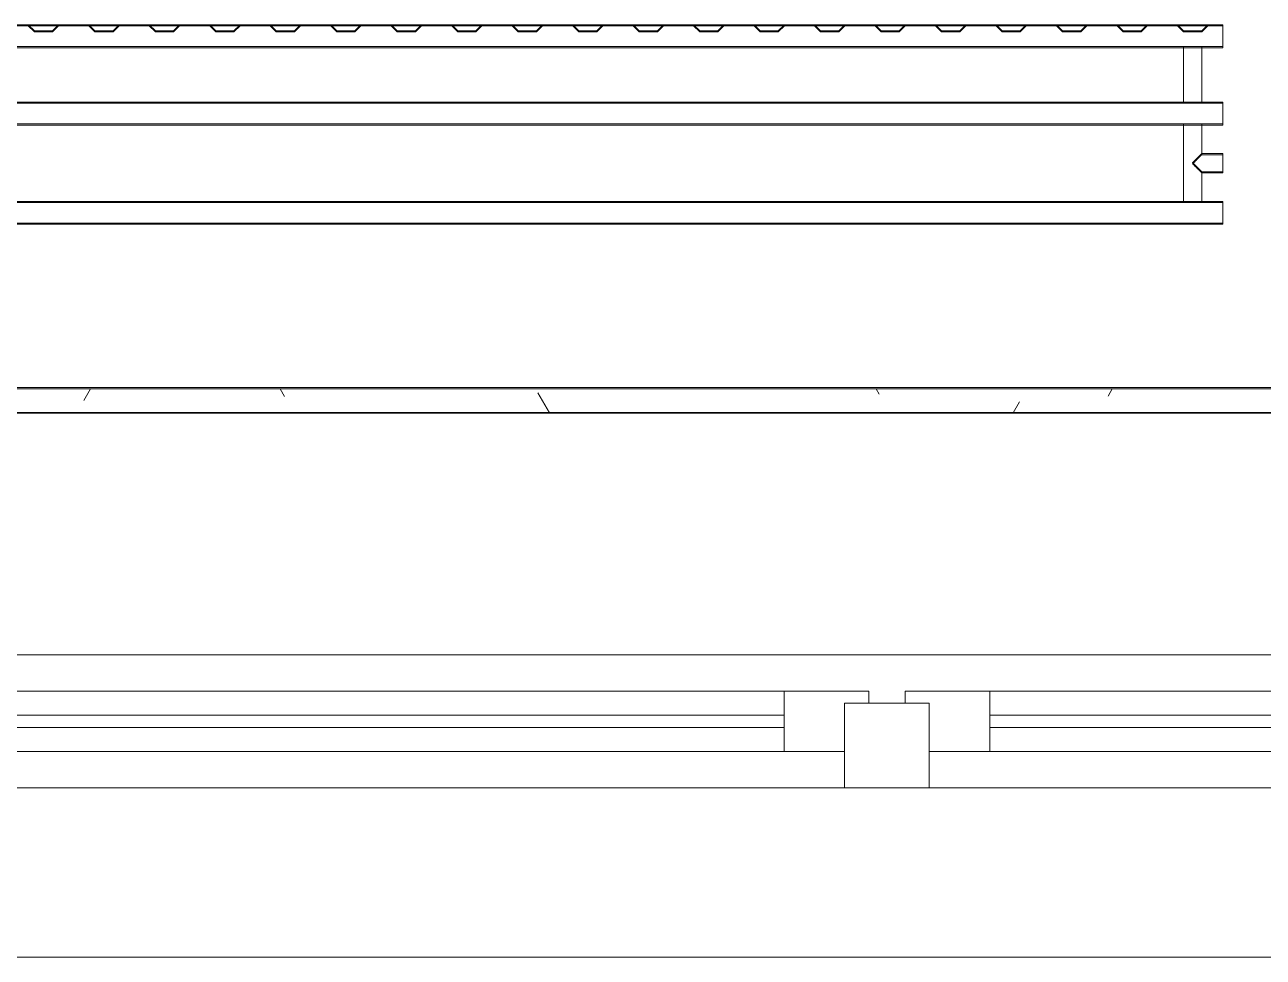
# Model space of a CAD drawing. Header units: millimetres. Extents: x 3914 to 443608, y -156176 to 78197.
# Drawn here: x 257507 to 258530, y -142678 to -141907 of the extents above; entities that cross this region are included whole.
import ezdxf

# ---------------------------------------------------------------- set-up
doc = ezdxf.new("R2010")
doc.units = ezdxf.units.MM
for name, color, linetype, lineweight in [('A-GLAZ', 7, 'Continuous', 9), ('A-GLAZ-1', 7, 'Continuous', 5), ('A-WALL', 7, 'Continuous', 5), ('A-WALL-1', 7, 'Continuous', 35), ('I-WALL', 7, 'Continuous', 5)]:
    doc.layers.add(name, color=color, linetype=linetype, lineweight=lineweight)
doc.layers.add('A-WALL-FNSH-1', color=9, linetype='Continuous', lineweight=5, true_color=0x808080)
doc.layers.add('M-EQPM-1', color=7, linetype='Continuous', lineweight=9, true_color=0xb2b2b2)

# ---------------------------------------------------------------- blocks, each defined once
blk = doc.blocks.new('radiator_prado_classic_z_tip_30_po exemplyaru - Classic Z Тип 30-500-V469-Объем проектирования 2 этажа')
at = {"layer": 'M-EQPM-1'}
for p, q in [((1599.999999999999, 228), (0, 228)), ((587.499999999984, 228), (612.5000000000067, 228)), ((612.5000000000067, 228), (637.4999999999955, 228)), ((637.4999999999877, 228), (612.4999999999877, 228)), ((612.4999999999877, 228), (637.4999999999877, 228)), ((612.5000000000124, 227.9999999999982), (617.5000000000123, 222.9999999999981)), ((612.4999999999877, 227.9999999999982), (617.5000000000124, 222.9999999999981)), ((632.5000000000124, 222.9999999999981), (637.5000000000124, 227.9999999999982)), ((637.4999999999877, 227.9999999999982), (632.5000000000124, 222.9999999999981)), ((637.4999999999955, 228), (662.5000000000182, 228)), ((662.5000000000182, 228), (687.4999999999901, 228)), ((687.4999999999877, 228), (662.4999999999877, 228)), ((662.4999999999877, 228), (687.4999999999877, 228)), ((662.5000000000124, 227.9999999999982), (667.5000000000123, 222.9999999999981)), ((662.4999999999877, 227.9999999999982), (667.5000000000124, 222.9999999999981)), ((682.5000000000124, 222.9999999999981), (687.5000000000124, 227.9999999999982)), ((687.4999999999877, 227.9999999999982), (682.5000000000124, 222.9999999999981)), ((687.4999999999901, 228), (712.500000000013, 228)), ((712.500000000013, 228), (737.4999999999849, 228)), ((737.4999999999877, 228), (712.4999999999877, 228)), ((712.4999999999877, 228), (737.4999999999877, 228)), ((712.5000000000124, 227.9999999999982), (717.5000000000123, 222.9999999999981)), ((712.4999999999877, 227.9999999999982), (717.5000000000124, 222.9999999999981)), ((732.5000000000124, 222.9999999999981), (737.5000000000124, 227.9999999999982)), ((737.4999999999877, 227.9999999999982), (732.5000000000124, 222.9999999999981)), ((737.4999999999849, 228), (762.5000000000076, 228)), ((762.5000000000076, 228), (787.4999999999794, 228)), ((787.4999999999877, 228), (762.4999999999877, 228)), ((762.4999999999877, 228), (787.4999999999877, 228)), ((762.5000000000124, 227.9999999999982), (767.5000000000123, 222.9999999999981)), ((762.4999999999877, 227.9999999999982), (767.5000000000125, 222.9999999999981)), ((782.5000000000124, 222.9999999999981), (787.5000000000124, 227.9999999999982)), ((787.4999999999877, 227.9999999999982), (782.5000000000124, 222.9999999999981)), ((787.4999999999794, 228), (812.5000000000193, 228)), ((812.5000000000193, 228), (837.4999999999911, 228)), ((837.4999999999877, 228), (812.4999999999877, 228)), ((812.4999999999877, 228), (837.4999999999877, 228)), ((812.5000000000124, 227.9999999999982), (817.5000000000123, 222.9999999999981)), ((812.4999999999877, 227.9999999999982), (817.5000000000125, 222.9999999999981)), ((832.5000000000124, 222.9999999999981), (837.5000000000124, 227.9999999999982)), ((837.4999999999877, 227.9999999999982), (832.5000000000124, 222.9999999999981)), ((837.4999999999911, 228), (862.5000000000139, 228)), ((862.5000000000139, 228), (887.4999999999858, 228)), ((887.4999999999877, 228), (862.4999999999877, 228)), ((862.4999999999877, 228), (887.4999999999877, 228)), ((862.5000000000124, 227.9999999999982), (867.5000000000123, 222.9999999999981)), ((862.4999999999877, 227.9999999999982), (867.5000000000125, 222.9999999999981)), ((882.5000000000124, 222.9999999999981), (887.5000000000124, 227.9999999999982)), ((887.4999999999877, 227.9999999999982), (882.5000000000124, 222.9999999999981)), ((887.4999999999858, 228), (912.5000000000086, 228)), ((912.5000000000086, 228), (937.4999999999804, 228)), ((937.4999999999877, 228), (912.4999999999877, 228)), ((912.4999999999877, 228), (937.4999999999877, 228)), ((912.5000000000124, 227.9999999999982), (917.5000000000123, 222.9999999999981)), ((912.4999999999877, 227.9999999999982), (917.5000000000125, 222.9999999999981)), ((932.5000000000124, 222.9999999999981), (937.5000000000124, 227.9999999999982)), ((937.4999999999877, 227.9999999999982), (932.5000000000124, 222.9999999999981)), ((937.4999999999804, 228), (962.5000000000202, 228)), ((962.5000000000202, 228), (987.499999999992, 228)), ((987.4999999999877, 228), (962.4999999999877, 228)), ((962.4999999999877, 228), (987.4999999999877, 228)), ((962.5000000000124, 227.9999999999982), (967.5000000000123, 222.9999999999981)), ((962.4999999999877, 227.9999999999982), (967.5000000000125, 222.9999999999981)), ((982.5000000000124, 222.9999999999981), (987.5000000000124, 227.9999999999982)), ((987.4999999999877, 227.9999999999982), (982.5000000000124, 222.9999999999981)), ((987.499999999992, 228), (1012.500000000015, 228)), ((1012.500000000015, 228), (1037.499999999987, 228)), ((1037.499999999988, 228), (1012.499999999988, 228)), ((1012.499999999988, 228), (1037.499999999988, 228)), ((1012.500000000012, 227.9999999999982), (1017.500000000012, 222.9999999999981)), ((1012.499999999988, 227.9999999999982), (1017.500000000013, 222.9999999999981)), ((1032.500000000013, 222.9999999999981), (1037.500000000012, 227.9999999999982)), ((1037.499999999988, 227.9999999999982), (1032.500000000013, 222.9999999999981)), ((1037.499999999987, 228), (1062.500000000009, 228)), ((1062.500000000009, 228), (1087.499999999981, 228)), ((1087.499999999988, 228), (1062.499999999988, 228)), ((1062.499999999988, 228), (1087.499999999988, 228)), ((1062.500000000012, 227.9999999999982), (1067.500000000012, 222.9999999999981)), ((1062.499999999988, 227.9999999999982), (1067.500000000013, 222.9999999999981)), ((1082.500000000013, 222.9999999999981), (1087.500000000012, 227.9999999999982)), ((1087.499999999988, 227.9999999999982), (1082.500000000013, 222.9999999999981)), ((1087.499999999981, 228), (1112.500000000021, 228)), ((1112.500000000021, 228), (1137.499999999993, 228)), ((1137.499999999988, 228), (1112.499999999988, 228)), ((1112.499999999988, 228), (1137.499999999988, 228)), ((1112.500000000012, 227.9999999999982), (1117.500000000012, 222.9999999999981)), ((1112.499999999988, 227.9999999999982), (1117.500000000013, 222.9999999999981)), ((1132.500000000013, 222.9999999999981), (1137.500000000013, 227.9999999999982)), ((1137.499999999988, 227.9999999999982), (1132.500000000013, 222.9999999999981)), ((1137.499999999993, 228), (1162.500000000016, 228)), ((1162.500000000016, 228), (1187.499999999988, 228)), ((1187.499999999988, 228), (1162.499999999988, 228)), ((1162.499999999988, 228), (1187.499999999988, 228)), ((1162.500000000013, 227.9999999999982), (1167.500000000012, 222.9999999999981)), ((1162.499999999988, 227.9999999999982), (1167.500000000013, 222.9999999999981)), ((1182.500000000013, 222.9999999999981), (1187.500000000013, 227.9999999999982)), ((1187.499999999988, 227.9999999999982), (1182.500000000013, 222.9999999999981)), ((1187.499999999988, 228), (1212.50000000001, 228)), ((1212.50000000001, 228), (1237.499999999982, 228)), ((1237.499999999988, 228), (1212.499999999988, 228)), ((1212.499999999988, 228), (1237.499999999988, 228)), ((1212.500000000013, 227.9999999999982), (1217.500000000013, 222.9999999999981)), ((1212.499999999988, 227.9999999999982), (1217.500000000012, 222.9999999999981)), ((1232.500000000013, 222.9999999999981), (1237.500000000013, 227.9999999999982)), ((1237.499999999988, 227.9999999999982), (1232.500000000013, 222.9999999999981)), ((1237.499999999982, 228), (1262.500000000022, 228)), ((1262.500000000022, 228), (1287.499999999994, 228)), ((1287.499999999988, 228), (1262.499999999988, 228)), ((1262.499999999988, 228), (1287.499999999988, 228)), ((1262.500000000013, 227.9999999999982), (1267.500000000013, 222.9999999999981)), ((1262.499999999988, 227.9999999999982), (1267.500000000013, 222.9999999999981)), ((1282.500000000013, 222.9999999999981), (1287.500000000013, 227.9999999999982)), ((1287.499999999988, 227.9999999999982), (1282.500000000013, 222.9999999999981)), ((1287.499999999994, 228), (1312.500000000017, 228)), ((1312.500000000017, 228), (1337.499999999989, 228)), ((1337.499999999988, 228), (1312.499999999988, 228)), ((1312.499999999988, 228), (1337.499999999988, 228)), ((1312.500000000013, 227.9999999999982), (1317.500000000013, 222.9999999999981)), ((1312.499999999988, 227.9999999999982), (1317.500000000013, 222.9999999999981)), ((1332.500000000013, 222.9999999999981), (1337.500000000013, 227.9999999999982)), ((1337.499999999988, 227.9999999999982), (1332.500000000013, 222.9999999999981)), ((1337.499999999989, 228), (1362.500000000011, 228)), ((1362.500000000011, 228), (1387.499999999983, 228)), ((1387.499999999988, 228), (1362.499999999988, 228)), ((1362.499999999988, 228), (1387.499999999988, 228)), ((1362.500000000013, 227.9999999999982), (1367.500000000013, 222.9999999999981)), ((1362.499999999988, 227.9999999999982), (1367.500000000013, 222.9999999999981)), ((1382.500000000013, 222.9999999999981), (1387.500000000013, 227.9999999999982)), ((1387.499999999988, 227.9999999999982), (1382.500000000013, 222.9999999999981)), ((1387.499999999983, 228), (1412.500000000023, 228)), ((1412.500000000023, 228), (1437.499999999995, 228)), ((1437.499999999988, 228), (1412.499999999988, 228)), ((1412.499999999988, 228), (1437.499999999988, 228)), ((1412.500000000013, 227.9999999999982), (1417.500000000013, 222.9999999999981)), ((1412.499999999988, 227.9999999999982), (1417.500000000013, 222.9999999999981)), ((1432.500000000013, 222.9999999999981), (1437.500000000013, 227.9999999999982)), ((1437.499999999988, 227.9999999999982), (1432.500000000013, 222.9999999999981)), ((1437.499999999995, 228), (1462.500000000018, 228)), ((1462.500000000018, 228), (1487.49999999999, 228)), ((1487.499999999988, 228), (1462.499999999988, 228)), ((1462.499999999988, 228), (1487.499999999988, 228)), ((1462.500000000013, 227.9999999999982), (1467.500000000013, 222.9999999999981)), ((1462.499999999988, 227.9999999999982), (1467.500000000013, 222.9999999999981)), ((1482.500000000013, 222.9999999999981), (1487.500000000013, 227.9999999999982)), ((1487.499999999988, 227.9999999999982), (1482.500000000013, 222.9999999999981)), ((1487.49999999999, 228), (1512.500000000013, 228)), ((1512.500000000013, 228), (1537.499999999984, 228)), ((1537.499999999988, 228), (1512.499999999988, 228)), ((1512.499999999988, 228), (1537.499999999988, 228)), ((1512.500000000013, 227.9999999999982), (1517.500000000013, 222.9999999999981)), ((1512.499999999988, 227.9999999999982), (1517.500000000013, 222.9999999999981)), ((1532.500000000013, 222.9999999999981), (1537.500000000013, 227.9999999999982)), ((1537.499999999988, 227.9999999999982), (1532.500000000013, 222.9999999999981)), ((1537.499999999984, 228), (1562.500000000007, 228)), ((1562.500000000007, 228), (1587.499999999996, 228)), ((1587.499999999988, 228), (1562.499999999988, 228)), ((1562.499999999988, 228), (1587.499999999988, 228)), ((1562.500000000013, 227.9999999999982), (1567.500000000013, 222.9999999999981)), ((1562.499999999988, 227.9999999999982), (1567.500000000013, 222.9999999999981)), ((1582.500000000013, 222.9999999999981), (1587.500000000013, 227.9999999999982)), ((1587.499999999988, 227.9999999999982), (1582.500000000013, 222.9999999999981)), ((1587.499999999996, 228), (1599.999999999999, 228)), ((1599.999999999999, 210), (1599.999999999999, 228)), ((1599.999999999999, 228), (1599.999999999999, 210)), ((632.5000000000124, 222.9999999999981), (617.5000000000123, 222.9999999999981)), ((617.5000000000124, 222.9999999999981), (632.5000000000124, 222.9999999999981)), ((682.5000000000124, 222.9999999999981), (667.5000000000123, 222.9999999999981)), ((667.5000000000124, 222.9999999999981), (682.5000000000124, 222.9999999999981)), ((732.5000000000124, 222.9999999999981), (717.5000000000123, 222.9999999999981)), ((717.5000000000124, 222.9999999999981), (732.5000000000124, 222.9999999999981)), ((782.5000000000124, 222.9999999999981), (767.5000000000123, 222.9999999999981)), ((767.5000000000125, 222.9999999999981), (782.5000000000124, 222.9999999999981)), ((832.5000000000124, 222.9999999999981), (817.5000000000123, 222.9999999999981)), ((817.5000000000125, 222.9999999999981), (832.5000000000124, 222.9999999999981)), ((882.5000000000124, 222.9999999999981), (867.5000000000123, 222.9999999999981)), ((867.5000000000125, 222.9999999999981), (882.5000000000124, 222.9999999999981)), ((932.5000000000124, 222.9999999999981), (917.5000000000123, 222.9999999999981)), ((917.5000000000125, 222.9999999999981), (932.5000000000124, 222.9999999999981)), ((982.5000000000124, 222.9999999999981), (967.5000000000123, 222.9999999999981)), ((967.5000000000125, 222.9999999999981), (982.5000000000124, 222.9999999999981)), ((1032.500000000013, 222.9999999999981), (1017.500000000012, 222.9999999999981)), ((1017.500000000013, 222.9999999999981), (1032.500000000013, 222.9999999999981)), ((1082.500000000013, 222.9999999999981), (1067.500000000012, 222.9999999999981)), ((1067.500000000013, 222.9999999999981), (1082.500000000013, 222.9999999999981)), ((1132.500000000013, 222.9999999999981), (1117.500000000012, 222.9999999999981)), ((1117.500000000013, 222.9999999999981), (1132.500000000013, 222.9999999999981)), ((1182.500000000013, 222.9999999999981), (1167.500000000012, 222.9999999999981)), ((1167.500000000013, 222.9999999999981), (1182.500000000013, 222.9999999999981)), ((1232.500000000013, 222.9999999999981), (1217.500000000013, 222.9999999999981)), ((1217.500000000013, 222.9999999999981), (1232.500000000013, 222.9999999999981)), ((1282.500000000013, 222.9999999999981), (1267.500000000013, 222.9999999999981)), ((1267.500000000013, 222.9999999999981), (1282.500000000013, 222.9999999999981)), ((1332.500000000013, 222.9999999999981), (1317.500000000013, 222.9999999999981)), ((1317.500000000013, 222.9999999999981), (1332.500000000013, 222.9999999999981)), ((1382.500000000013, 222.9999999999981), (1367.500000000013, 222.9999999999981)), ((1367.500000000013, 222.9999999999981), (1382.500000000013, 222.9999999999981)), ((1432.500000000013, 222.9999999999981), (1417.500000000013, 222.9999999999981)), ((1417.500000000013, 222.9999999999981), (1432.500000000013, 222.9999999999981)), ((1482.500000000013, 222.9999999999981), (1467.500000000013, 222.9999999999981)), ((1467.500000000013, 222.9999999999981), (1482.500000000013, 222.9999999999981)), ((1532.500000000013, 222.9999999999981), (1517.500000000013, 222.9999999999981)), ((1517.500000000013, 222.9999999999981), (1532.500000000013, 222.9999999999981)), ((1582.500000000013, 222.9999999999981), (1567.500000000013, 222.9999999999981)), ((1567.500000000013, 222.9999999999981), (1582.500000000013, 222.9999999999981)), ((0, 210), (1599.999999999999, 210)), ((1567.755556302822, 210), (32.24444369716034, 210)), ((1567.500000000068, 210.0000000000042), (1567.500000000068, 164.0000000000407)), ((1567.500000000068, 210.0000000000042), (1567.500000000068, 164.0000000000407)), ((1567.755556302824, 210.0000000000051), (1567.499999999992, 210.0000000000051)), ((1567.499999999992, 210.0000000000051), (1582.499999999992, 210.0000000000051)), ((1567.755556302824, 210.0000000000051), (1567.499999999992, 210.0000000000051)), ((1567.499999999992, 210.0000000000051), (1567.755556302824, 210.0000000000051)), ((1582.24444369716, 210.0000000000051), (1567.755556302824, 210.0000000000051)), ((1582.24444369716, 210.0000000000051), (1567.755556302824, 210.0000000000051)), ((1567.755556302824, 210.0000000000051), (1582.24444369716, 210.0000000000051)), ((1582.499999999992, 210.0000000000051), (1582.24444369716, 210.0000000000051)), ((1582.499999999992, 210.0000000000051), (1582.24444369716, 210.0000000000051)), ((1582.24444369716, 210.0000000000051), (1582.499999999992, 210.0000000000051)), ((1599.999999999999, 210), (1582.244443697164, 210)), ((1582.500000000065, 164.0000000000407), (1582.500000000065, 210.0000000000042)), ((1582.500000000065, 164.0000000000407), (1582.500000000065, 210.0000000000042)), ((1600.000000000006, 164.0000000000335), (3.790034952544374e-12, 164.0000000000131)), ((32.24444369716365, 164.0000000000136), (1567.755556302812, 164.000000000033)), ((1567.755556302824, 164.0000000000331), (1567.499999999992, 164.0000000000331)), ((1567.499999999992, 164.000000000033), (1582.499999999992, 164.0000000000331)), ((1567.755556302825, 164.0000000000331), (1567.499999999992, 164.0000000000331)), ((1567.499999999992, 164.000000000033), (1567.755556302825, 164.000000000033)), ((1582.24444369716, 164.0000000000332), (1567.755556302824, 164.0000000000331)), ((1582.24444369716, 164.0000000000332), (1567.755556302825, 164.0000000000331)), ((1567.755556302825, 164.000000000033), (1582.24444369716, 164.0000000000331)), ((1582.499999999992, 164.0000000000332), (1582.24444369716, 164.0000000000332)), ((1582.499999999992, 164.0000000000332), (1582.24444369716, 164.0000000000332)), ((1582.24444369716, 164.0000000000331), (1582.499999999992, 164.0000000000331)), ((1582.244443697155, 164.0000000000332), (1600.000000000006, 164.0000000000335)), ((1600.000000000006, 146.0000000000335), (1600.000000000006, 164.0000000000335)), ((1600.000000000006, 164.0000000000335), (1600.000000000006, 146.0000000000335)), ((2.876365812198849e-12, 146.0000000000005), (1600.000000000006, 146.0000000000335)), ((1567.755556302812, 146.0000000000328), (32.24444369716305, 146.0000000000011)), ((1567.500000000068, 146.0000000000361), (1567.500000000068, 82.00000000003334)), ((1567.500000000068, 146.0000000000361), (1567.500000000068, 82.00000000003334)), ((1567.499999999992, 146.0000000000328), (1567.755556302824, 146.0000000000328)), ((1582.499999999992, 146.0000000000331), (1567.499999999992, 146.0000000000331)), ((1567.499999999992, 146.0000000000328), (1567.755556302825, 146.0000000000328)), ((1567.755556302825, 146.0000000000331), (1567.499999999992, 146.0000000000331)), ((1567.755556302824, 146.0000000000328), (1581.495190528375, 146.0000000000328)), ((1567.755556302825, 146.0000000000328), (1574.999999999992, 146.0000000000328)), ((1581.495190528376, 146.0000000000331), (1567.755556302825, 146.0000000000331)), ((1574.999999999992, 146.0000000000328), (1581.495190528376, 146.0000000000328)), ((1581.495190528375, 146.0000000000328), (1582.499999999992, 146.0000000000328)), ((1581.495190528376, 146.0000000000328), (1582.499999999992, 146.0000000000328)), ((1582.499999999992, 146.0000000000331), (1581.495190528376, 146.0000000000331)), ((1600.000000000006, 146.0000000000335), (1581.495190528362, 146.0000000000331)), ((1582.500000000065, 121.5000000000157), (1582.500000000065, 146.0000000000361)), ((1582.500000000065, 121.500000000007), (1582.500000000065, 146.0000000000361)), ((1600.000000000069, 121.5000000000157), (1582.500000000065, 121.5000000000157)), ((1600.000000000069, 121.500000000007), (1582.500000000065, 121.500000000007)), ((1600, 121.5000000000102), (1600, 106.5000000000102)), ((1600, 120.4951905283935), (1600, 121.5000000000102)), ((1600, 121.500000000001), (1600, 120.4951905283844)), ((1600, 120.4951905283843), (1600, 121.500000000001)), ((1600, 107.5048094716269), (1600, 120.4951905283935)), ((1600, 120.4951905283844), (1600, 107.5048094716178)), ((1600, 107.5048094716177), (1600, 120.4951905283843)), ((1582.500000000065, 82.00000000003334), (1582.500000000065, 106.5000000000104)), ((1582.500000000065, 106.5000000000104), (1600.000000000069, 106.5000000000104)), ((1582.500000000065, 82.00000000003334), (1582.500000000065, 106.5000000000018)), ((1582.500000000065, 106.5000000000018), (1600.000000000069, 106.5000000000018)), ((1600, 106.5000000000102), (1600, 107.5048094716269)), ((1600, 107.5048094716178), (1600, 106.500000000001)), ((1600, 106.500000000001), (1600, 107.5048094716177)), ((1600.000000000006, 82.00000000003156), (4.872902081842768e-12, 82.00000000001127)), ((32.24444369716483, 82.00000000001168), (1567.755556302813, 82.00000000003115)), ((1567.755556302825, 82.0000000000313), (1567.499999999992, 82.0000000000313)), ((1567.499999999992, 82.00000000003114), (1582.499999999992, 82.00000000003116)), ((1567.755556302825, 82.0000000000313), (1567.499999999993, 82.0000000000313)), ((1567.499999999993, 82.00000000003114), (1567.755556302825, 82.00000000003114)), ((1581.495190528376, 82.00000000003133), (1567.755556302825, 82.0000000000313)), ((1574.999999999993, 82.00000000003132), (1567.755556302825, 82.0000000000313)), ((1567.755556302825, 82.00000000003114), (1581.495190528376, 82.00000000003116)), ((1578.749999999993, 82.00000000003133), (1574.999999999993, 82.00000000003132)), ((1580.303300858892, 82.00000000003133), (1578.749999999993, 82.00000000003133)), ((1581.495190528376, 82.00000000003133), (1580.303300858892, 82.00000000003133)), ((1582.499999999992, 82.00000000003133), (1581.495190528376, 82.00000000003133)), ((1582.499999999993, 82.00000000003133), (1581.495190528376, 82.00000000003133)), ((1581.495190528376, 82.00000000003116), (1582.499999999993, 82.00000000003116)), ((1581.495190528379, 82.00000000003132), (1600.000000000006, 82.00000000003156)), ((1600.000000000006, 64.00000000003158), (1600.000000000006, 82.00000000003156)), ((1600.000000000006, 82.00000000003156), (1600.000000000006, 64.00000000003158)), ((1600.000000000006, 64.00000000003158), (3.248601387895178e-12, 64.00000000000118)), ((3.147082594523447e-12, 64.00000000000118), (1600.000000000006, 64.00000000003158))]:
    blk.add_line(p, q, dxfattribs=at)
for points, knots in [([(1574.999999999997, 114.0000000000102), (1575.478324669958, 114.4846110905421), (1576.446064531908, 115.4429588998418), (1577.626351781214, 116.6270342437488), (1578.428067619285, 117.427621534266), (1578.874352569104, 117.8768169639569), (1579.20477882212, 118.2046075909235), (1579.528189767511, 118.5264102975453), (1579.842444234314, 118.8433714759899), (1580.147864821267, 119.1510803944007), (1580.444258716692, 119.444092311861), (1580.729205601427, 119.7266556477196), (1580.999947452427, 120.0007888369527), (1581.255599687596, 120.2593989414552), (1581.49438231941, 120.4943907770359), (1581.71462260119, 120.7107895169304), (1581.913115352128, 120.9122686070164), (1582.086780093409, 121.0891932175087), (1582.232854799004, 121.2335884785343), (1582.349495798349, 121.3441479562357), (1582.46372690989, 121.4545268573341), (1582.499999999992, 121.4933753997993), (1582.499999999992, 121.5000000000102)], [0, 0, 0, 0, 0.1428571428571428, 0.2857142857142857, 0.3571428571428571, 0.3928571428571428, 0.4285714285714285, 0.4642857142857143, 0.5, 0.5357142857142857, 0.5714285714285714, 0.6071428571428571, 0.6428571428571428, 0.6785714285714286, 0.7142857142857143, 0.75, 0.7857142857142857, 0.8214285714285714, 0.8571428571428571, 0.8928571428571428, 0.9285714285714286, 1, 1, 1, 1]), ([(1582.499999999992, 106.5000000000102), (1582.499999999992, 106.5066246002211), (1582.463726909914, 106.5454731427403), (1582.349495798309, 106.6558520436946), (1582.232854799156, 106.7664115218286), (1582.086780092842, 106.910806781232), (1581.913115354246, 107.0877313977805), (1581.714622593286, 107.2892104652641), (1581.494382348904, 107.5056092895119), (1581.255599577519, 107.7406008102816), (1580.999947863241, 107.999212089675), (1580.729204068246, 108.2733408941561), (1580.444264438598, 108.5559205941316), (1580.147843466821, 108.8488714398759), (1579.740750751311, 109.2594538947529), (1579.315033925606, 109.6863837856615), (1578.874331754906, 110.1231360888676), (1578.428079485323, 110.5724052300439), (1577.626343222106, 111.3729464508827), (1576.446067644311, 112.5570481203196), (1575.478324669958, 113.5153889094781), (1574.999999999997, 114.0000000000102)], [0, 0, 0, 0, 0.07142857142857142, 0.1071428571428571, 0.1428571428571428, 0.1785714285714285, 0.2142857142857143, 0.25, 0.2857142857142857, 0.3214285714285714, 0.3571428571428571, 0.3928571428571428, 0.4285714285714285, 0.4642857142857143, 0.5, 0.5714285714285714, 0.6071428571428571, 0.6428571428571428, 0.7142857142857143, 0.8571428571428571, 1, 1, 1, 1]), ([(1580.442350881577, 119.4423508815944), (1580.345457448006, 119.3464291239744), (1580.147843466821, 119.1511285601448), (1579.74075075131, 118.7405461052681), (1579.315033925606, 118.3136162143594), (1578.874331754905, 117.8768639111534), (1578.428079485322, 117.4275947699772), (1578.084478229658, 117.0845056753321), (1577.853081521954, 116.8530815219718)], [0.4285714285714285, 0.4285714285714285, 0.4285714285714285, 0.4285714285714285, 0.4642857142857143, 0.5, 0.5714285714285714, 0.6071428571428571, 0.6428571428571428, 0.7142857142857143, 0.7142857142857143, 0.7142857142857143, 0.7142857142857143]), ([(1580.442350881577, 119.442350881585), (1580.345457448006, 119.3464291239651), (1580.147843466821, 119.1511285601354), (1579.740750751311, 118.7405461052586), (1579.315033925606, 118.3136162143501), (1578.874331754906, 117.8768639111441), (1578.428079485323, 117.427594769968), (1578.084478229659, 117.0845056753228), (1577.853081521955, 116.8530815219625)], [0.4285714285714285, 0.4285714285714285, 0.4285714285714285, 0.4285714285714285, 0.4642857142857143, 0.5, 0.5714285714285714, 0.6071428571428571, 0.6428571428571428, 0.7142857142857143, 0.7142857142857143, 0.7142857142857143, 0.7142857142857143]), ([(1577.853081521954, 116.8530815219624), (1578.084475117255, 117.0845126954642), (1578.428067619285, 117.4276215342572), (1578.874352569104, 117.8768169639479), (1579.20477882212, 118.2046075909145), (1579.528189767511, 118.5264102975363), (1579.842444234314, 118.8433714759807), (1580.147864821266, 119.1510803943916), (1580.34546075155, 119.3464216726985), (1580.442350881577, 119.442350881585)], [0.2857142857142857, 0.2857142857142857, 0.2857142857142857, 0.2857142857142857, 0.3571428571428571, 0.3928571428571428, 0.4285714285714285, 0.4642857142857143, 0.5, 0.5357142857142857, 0.5714285714285714, 0.5714285714285714, 0.5714285714285714, 0.5714285714285714]), ([(1582.499999999992, 121.5000000000102), (1582.499999999992, 121.4933753997993), (1582.463726909914, 121.4545268572801), (1582.349495798309, 121.3441479563259), (1582.232854799157, 121.233588478192), (1582.086780092841, 121.0891932187887), (1581.913115354246, 120.9122686022401), (1581.714622593286, 120.7107895347566), (1581.567795763698, 120.5665236519248), (1581.491291927737, 120.4912919277552)], [0, 0, 0, 0, 0.07142857142857142, 0.1071428571428571, 0.1428571428571428, 0.1785714285714285, 0.2142857142857143, 0.25, 0.2857142857142857, 0.2857142857142857, 0.2857142857142857, 0.2857142857142857]), ([(1582.499999999992, 121.500000000001), (1582.499999999992, 121.4933753997901), (1582.463726909914, 121.4545268572709), (1582.349495798308, 121.3441479563167), (1582.232854799156, 121.2335884781828), (1582.086780092842, 121.0891932187794), (1581.913115354246, 120.9122686022309), (1581.714622593287, 120.7107895347473), (1581.567795763699, 120.5665236519154), (1581.491291927737, 120.4912919277458)], [0, 0, 0, 0, 0.07142857142857142, 0.1071428571428571, 0.1428571428571428, 0.1785714285714285, 0.2142857142857143, 0.25, 0.2857142857142857, 0.2857142857142857, 0.2857142857142857, 0.2857142857142857]), ([(1581.491291927738, 120.4912919277458), (1581.56779574667, 120.566523690325), (1581.71462260119, 120.7107895169214), (1581.913115352128, 120.9122686070072), (1582.086780093409, 121.0891932174997), (1582.232854799005, 121.2335884785251), (1582.349495798348, 121.3441479562266), (1582.46372690989, 121.4545268573251), (1582.499999999992, 121.4933753997901), (1582.499999999993, 121.500000000001)], [0.7142857142857143, 0.7142857142857143, 0.7142857142857143, 0.7142857142857143, 0.75, 0.7857142857142857, 0.8214285714285714, 0.8571428571428571, 0.8928571428571428, 0.9285714285714286, 1, 1, 1, 1]), ([(1577.853081521953, 111.1469184780482), (1578.084475117254, 110.9154873045465), (1578.428067619284, 110.5723784657536), (1578.874352569103, 110.1231830360629), (1579.204778822119, 109.7953924090965), (1579.528189767511, 109.4735897024747), (1579.842444234313, 109.1566285240301), (1580.147864821267, 108.8489196056193), (1580.34546075155, 108.6535783273125), (1580.442350881576, 108.557649118426)], [0.2857142857142857, 0.2857142857142857, 0.2857142857142857, 0.2857142857142857, 0.3571428571428571, 0.3928571428571428, 0.4285714285714285, 0.4642857142857143, 0.5, 0.5357142857142857, 0.5714285714285714, 0.5714285714285714, 0.5714285714285714, 0.5714285714285714]), ([(1577.853081521954, 111.1469184780399), (1578.084475117255, 110.9154873045381), (1578.428067619285, 110.572378465745), (1578.874352569104, 110.1231830360541), (1579.20477882212, 109.7953924090876), (1579.528189767511, 109.4735897024657), (1579.842444234314, 109.1566285240212), (1580.147864821266, 108.8489196056104), (1580.34546075155, 108.6535783273036), (1580.442350881577, 108.5576491184171)], [0.2857142857142857, 0.2857142857142857, 0.2857142857142857, 0.2857142857142857, 0.3571428571428571, 0.3928571428571428, 0.4285714285714285, 0.4642857142857143, 0.5, 0.5357142857142857, 0.5714285714285714, 0.5714285714285714, 0.5714285714285714, 0.5714285714285714]), ([(1580.442350881577, 108.5576491184171), (1580.345457448006, 108.6535708760371), (1580.147843466821, 108.8488714398666), (1579.74075075131, 109.2594538947435), (1579.315033925607, 109.6863837856521), (1578.874331754906, 110.1231360888582), (1578.428079485324, 110.5724052300342), (1578.084478229659, 110.9154943246793), (1577.853081521955, 111.1469184780396)], [0.4285714285714285, 0.4285714285714285, 0.4285714285714285, 0.4285714285714285, 0.4642857142857143, 0.5, 0.5714285714285714, 0.6071428571428571, 0.6428571428571428, 0.7142857142857143, 0.7142857142857143, 0.7142857142857143, 0.7142857142857143]), ([(1581.491291927737, 107.5087080722653), (1581.567795746669, 107.4334763096861), (1581.71462260119, 107.2892104830897), (1581.913115352128, 107.0877313930039), (1582.086780093409, 106.9108067825115), (1582.232854799004, 106.766411521486), (1582.349495798349, 106.6558520437846), (1582.46372690989, 106.5454731426862), (1582.499999999992, 106.5066246002211), (1582.499999999992, 106.5000000000102)], [0.7142857142857143, 0.7142857142857143, 0.7142857142857143, 0.7142857142857143, 0.75, 0.7857142857142857, 0.8214285714285714, 0.8571428571428571, 0.8928571428571428, 0.9285714285714286, 1, 1, 1, 1]), ([(1581.491291927738, 107.5087080722562), (1581.56779574667, 107.433476309677), (1581.71462260119, 107.2892104830807), (1581.913115352128, 107.0877313929948), (1582.08678009341, 106.9108067825024), (1582.232854799005, 106.7664115214769), (1582.349495798349, 106.6558520437755), (1582.46372690989, 106.545473142677), (1582.499999999992, 106.506624600212), (1582.499999999993, 106.500000000001)], [0.7142857142857143, 0.7142857142857143, 0.7142857142857143, 0.7142857142857143, 0.75, 0.7857142857142857, 0.8214285714285714, 0.8571428571428571, 0.8928571428571428, 0.9285714285714286, 1, 1, 1, 1]), ([(1582.499999999992, 106.500000000001), (1582.499999999992, 106.5066246002119), (1582.463726909914, 106.5454731427311), (1582.349495798308, 106.6558520436854), (1582.232854799156, 106.7664115218194), (1582.086780092842, 106.9108067812227), (1581.913115354246, 107.0877313977713), (1581.714622593287, 107.2892104652548), (1581.567795763699, 107.4334763480868), (1581.491291927738, 107.5087080722563)], [0, 0, 0, 0, 0.07142857142857142, 0.1071428571428571, 0.1428571428571428, 0.1785714285714285, 0.2142857142857143, 0.25, 0.2857142857142857, 0.2857142857142857, 0.2857142857142857, 0.2857142857142857])]:
    blk.add_open_spline(points, degree=3, knots=knots, dxfattribs=at)
for points in [[(1577.853081521954, 116.8530815219718), (1577.390288106546, 116.3902332152514), (1576.446067644309, 115.4429518797026), (1575.478324669957, 114.4846110905431), (1574.999999999997, 114.0000000000102)], [(1577.853081521955, 116.8530815219625), (1577.390288106547, 116.3902332152419), (1576.446067644312, 115.4429518796926), (1575.478324669958, 114.4846110905335), (1574.999999999997, 114.000000000001)], [(1574.999999999997, 114.000000000001), (1575.478324669958, 114.4846110905334), (1576.446064531908, 115.4429588998338), (1577.390294331353, 116.3902191749589), (1577.853081521954, 116.8530815219624)], [(1574.999999999997, 114.0000000000102), (1575.478324669957, 113.5153889094772), (1576.446064531906, 112.5570411001759), (1577.390294331351, 111.6097808250516), (1577.853081521953, 111.1469184780482)], [(1574.999999999997, 114.000000000001), (1575.478324669958, 113.5153889094685), (1576.446064531908, 112.557041100168), (1577.390294331352, 111.6097808250434), (1577.853081521954, 111.1469184780399)], [(1577.853081521955, 111.1469184780396), (1577.390288106547, 111.6097667847602), (1576.446067644312, 112.5570481203097), (1575.478324669958, 113.5153889094686), (1574.999999999997, 114.000000000001)], [(1581.491291927737, 120.4912919277552), (1581.414788091776, 120.4160602035856), (1581.255599577519, 120.2593991897391), (1580.999947863241, 120.0007879103458), (1580.729204068246, 119.7266591058647), (1580.539244315147, 119.5382726392144), (1580.442350881577, 119.4423508815944)], [(1581.491291927737, 120.4912919277458), (1581.414788091776, 120.4160602035763), (1581.25559957752, 120.2593991897297), (1580.999947863241, 120.0007879103365), (1580.729204068246, 119.7266591058554), (1580.539244315148, 119.538272639205), (1580.442350881577, 119.442350881585)], [(1580.442350881577, 119.442350881585), (1580.539241011603, 119.5382800904714), (1580.729205601426, 119.7266556477105), (1580.999947452427, 120.0007888369436), (1581.255599687596, 120.2593989414461), (1581.414788108805, 120.4160601651666), (1581.491291927738, 120.4912919277458)], [(1580.442350881576, 108.557649118426), (1580.539241011603, 108.4617199095396), (1580.729205601426, 108.2733443523005), (1580.999947452427, 107.9992111630675), (1581.255599687597, 107.740601058565), (1581.414788108804, 107.5839398348445), (1581.491291927737, 107.5087080722653)], [(1580.442350881577, 108.5576491184171), (1580.539241011603, 108.4617199095306), (1580.729205601426, 108.2733443522915), (1580.999947452427, 107.9992111630586), (1581.255599687596, 107.7406010585559), (1581.414788108805, 107.5839398348354), (1581.491291927738, 107.5087080722562)], [(1581.491291927738, 107.5087080722563), (1581.414788091776, 107.5839397964259), (1581.25559957752, 107.7406008102724), (1580.999947863241, 107.9992120896657), (1580.729204068246, 108.2733408941468), (1580.539244315147, 108.4617273607972), (1580.442350881577, 108.5576491184171)]]:
    blk.add_open_spline(points, degree=3, dxfattribs=at)
blk = doc.blocks.new('120_Окно_СКБ_2Ст - 120_Окно_СКБ_2Ст 2700х2500 _мал створка слева_-22808065-Объем проектирования 2 этажа')
at = {"layer": 'A-GLAZ'}
for p, q in [((-519.9999999999752, -74.99999999996793), (-519.9999999999752, -4.999999999957782)), ((-519.9999999999752, -4.999999999957782), (-449.9999999999754, -4.99999999995785)), ((-449.9999999999754, -4.99999999995785), (-449.9999999999754, -74.999999999968)), ((-519.9999999999794, -34.99999999996594), (-1279.999999999979, -34.99999999996349)), ((-569.9999999999709, -84.99999999996884), (-569.9999999999708, -34.99999999996578)), ((-519.9999999999795, -74.99999999996845), (-519.9999999999794, -34.99999999996594)), ((1280.000000000027, -34.99999999997329), (-449.9999999999729, -34.99999999996771)), ((-449.9999999999729, -34.99999999996771), (-449.9999999999731, -74.99999999997021)), ((-399.9999999999693, -84.99999999996314), (-399.9999999999675, -34.9999999999678)), ((-449.9999999999754, -74.999999999968), (-519.9999999999752, -74.99999999996793)), ((-499.9999999999714, -74.99999999996852), (-519.9999999999795, -74.99999999996845)), ((-499.9999999999714, -84.99999999996903), (-499.9999999999714, -74.99999999996852)), ((-449.9999999999731, -74.99999999997021), (-469.9999999999696, -74.99999999997014)), ((-469.9999999999696, -74.99999999997014), (-469.9999999999696, -84.99999999997065)), ((-1299.999999999975, -84.99999999996645), (-499.9999999999714, -84.99999999996903)), ((-499.9999999999713, -84.99999999996906), (-1299.999999999975, -84.99999999996648)), ((-469.9999999999696, -84.99999999997065), (1300.000000000035, -84.99999999997638)), ((1300.000000000035, -84.99999999997675), (-469.9999999999698, -84.99999999996203))]:
    blk.add_line(p, q, dxfattribs=at)
at = {"layer": 'A-GLAZ-1'}
for p, q in [((1349.999999999991, -4.999999999960624), (-1350.000000000006, -4.999999999956293)), ((-1229.999999999975, -54.99999999996147), (-569.9999999999709, -54.99999999996361)), ((-399.9999999999686, -54.99999999996562), (1230.000000000035, -54.99999999997089)), ((-569.9999999999709, -64.99999999996356), (-1229.999999999975, -64.99999999996143)), ((1230.000000000035, -64.9999999999708), (-399.9999999999689, -64.99999999996552)), ((-499.9999999999786, -74.99999999996783), (-469.9999999999683, -74.99999999996788))]:
    blk.add_line(p, q, dxfattribs=at)

msp = doc.modelspace()

# ---------------------------------------------------------------- hatches: boundary and pattern name
at = {"layer": 'I-WALL'}
h = msp.add_hatch(dxfattribs=at)
h.set_pattern_fill('FP_191', color=256, style=0, pattern_type=2)
h.set_pattern_definition([(0, (174964.4216213672, -145977.6206746038), (243.84, 60.96), [20.117, -162.763, 20.117, -162.763, -975.36]), (0, (174964.4216213672, -145977.6206746038), (243.84, 60.96), [-365.76, 20.117, -345.643, 20.117, -162.763, -426.72]), (0, (174964.4216213672, -145977.6206746038), (243.84, 60.96), [-914.4, 20.117, -101.803, 20.117, -284.683]), (120, (175055.8616213672, -145947.1406746038), (-174.7129086146993, 180.6916344587976), [20.11699999999998, -162.7629999999999, 20.11699999999998, -162.7629999999999, -975.3599999999994]), (120, (175055.8616213672, -145947.1406746038), (-174.7129086146993, 180.6916344587976), [-365.7599999999997, 20.11699999999998, -345.6429999999997, 20.11699999999998, -162.7629999999999, -426.7199999999997]), (120, (175055.8616213672, -145947.1406746038), (-174.7129086146993, 180.6916344587976), [-914.3999999999994, 20.11699999999998, -101.8029999999999, 20.11699999999998, -284.6829999999997]), (240, (175086.3416213672, -145825.2206746038), (-69.12709138530056, -241.6516344587975), [20.117, -162.763, 20.117, -162.763, -975.36]), (240, (175086.3416213672, -145825.2206746038), (-69.12709138530056, -241.6516344587975), [-365.76, 20.117, -345.643, 20.117, -162.763, -426.72]), (240, (175086.3416213672, -145825.2206746038), (-69.12709138530056, -241.6516344587975), [-914.4, 20.117, -101.803, 20.117, -284.683])])
h.paths.add_polyline_path([(258913.6904484887, -142227.6207093255), (259144.4216200867, -142227.6207093255), (259144.4216200867, -142207.6207093254), (256389.4216070566, -142207.6207093254), (256389.4216070566, -142227.6207093254), (258552.3232609887, -142227.6207093255)])

# ---------------------------------------------------------------- linework, layer by layer
at = {"layer": 'A-WALL'}
for p, q in [((256404.4216070565, -142427.6207093254), (259064.4216070565, -142427.6207093255)), ((259084.4216070565, -142677.6207093255), (256384.4216070565, -142677.6207093254))]:
    msp.add_line(p, q, dxfattribs=at)
at = {"layer": 'A-WALL-1'}
msp.add_line((255814.4216200865, -142227.6207093254), (259144.4216200866, -142227.6207093255), dxfattribs=at)
at = {"layer": 'A-WALL-FNSH-1'}
for p, q in [((256384.4216070565, -142207.6207093254), (259144.4216200866, -142207.6207093255)), ((259143.4216200866, -142206.6207093255), (256385.4216070565, -142206.6207093254))]:
    msp.add_line(p, q, dxfattribs=at)

# ---------------------------------------------------------------- block references
at = {"layer": 'A-GLAZ', "color": 3, "rotation": 180}
msp.add_blockref('120_Окно_СКБ_2Ст - 120_Окно_СКБ_2Ст 2700х2500 _мал створка слева_-22808065-Объем проектирования 2 этажа', (257734.4216070565, -142542.6207093254), dxfattribs=at)
at = {"layer": 'M-EQPM-1'}
for p in [(256897.1010685672, -142134.679280162), (256897.1010685672, -142135.6207093255)]:
    msp.add_blockref('radiator_prado_classic_z_tip_30_po exemplyaru - Classic Z Тип 30-500-V469-Объем проектирования 2 этажа', p, dxfattribs=at)

doc.saveas('drawing.dxf')
